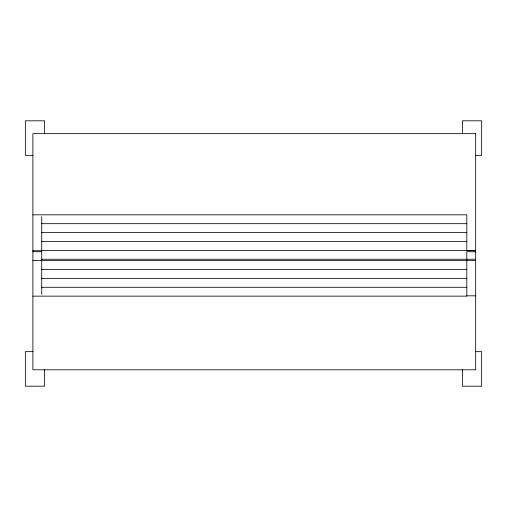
<?xml version="1.0" encoding="UTF-8"?>
<svg xmlns="http://www.w3.org/2000/svg" width="507" height="507" viewBox="0 0 507 507"><rect width="100%" height="100%" fill="white"/><g stroke="black" fill="none" stroke-linecap="round" stroke-linejoin="round"><path stroke-width="0.76" d="M33.056 155.345L25.35 155.345L25.35 120.812L44.61 120.812L44.61 133.607M475.484 155.345L481.65 155.345L481.65 120.812L462.39 120.812L462.39 133.607M32.879 214.829L466.814 214.829L466.814 250.712L475.674 250.712M41.587 223.682L466.814 223.682M41.587 232.612L466.814 232.612M41.587 241.465L466.814 241.465M41.732 250.388L475.674 250.388M32.879 250.712L41.732 250.712M32.879 251.732L41.732 251.732M475.674 251.732L466.814 251.732L466.814 296.145L32.879 296.145M41.732 259.242L475.674 259.242M32.879 260.585L475.674 260.585M41.587 269.509L466.814 269.509M41.587 278.362L466.814 278.362M41.587 287.285L466.814 287.285M466.814 295.822L475.674 295.822M33.056 351.655L25.35 351.655L25.35 386.188L44.61 386.188L44.61 369.666M475.484 351.655L481.65 351.655L481.65 386.188L462.39 386.188L462.39 369.666M41.732 216.73L41.732 294.244M475.674 133.652L32.879 133.652L32.879 369.806L475.674 369.806L475.674 133.652"/></g></svg>
